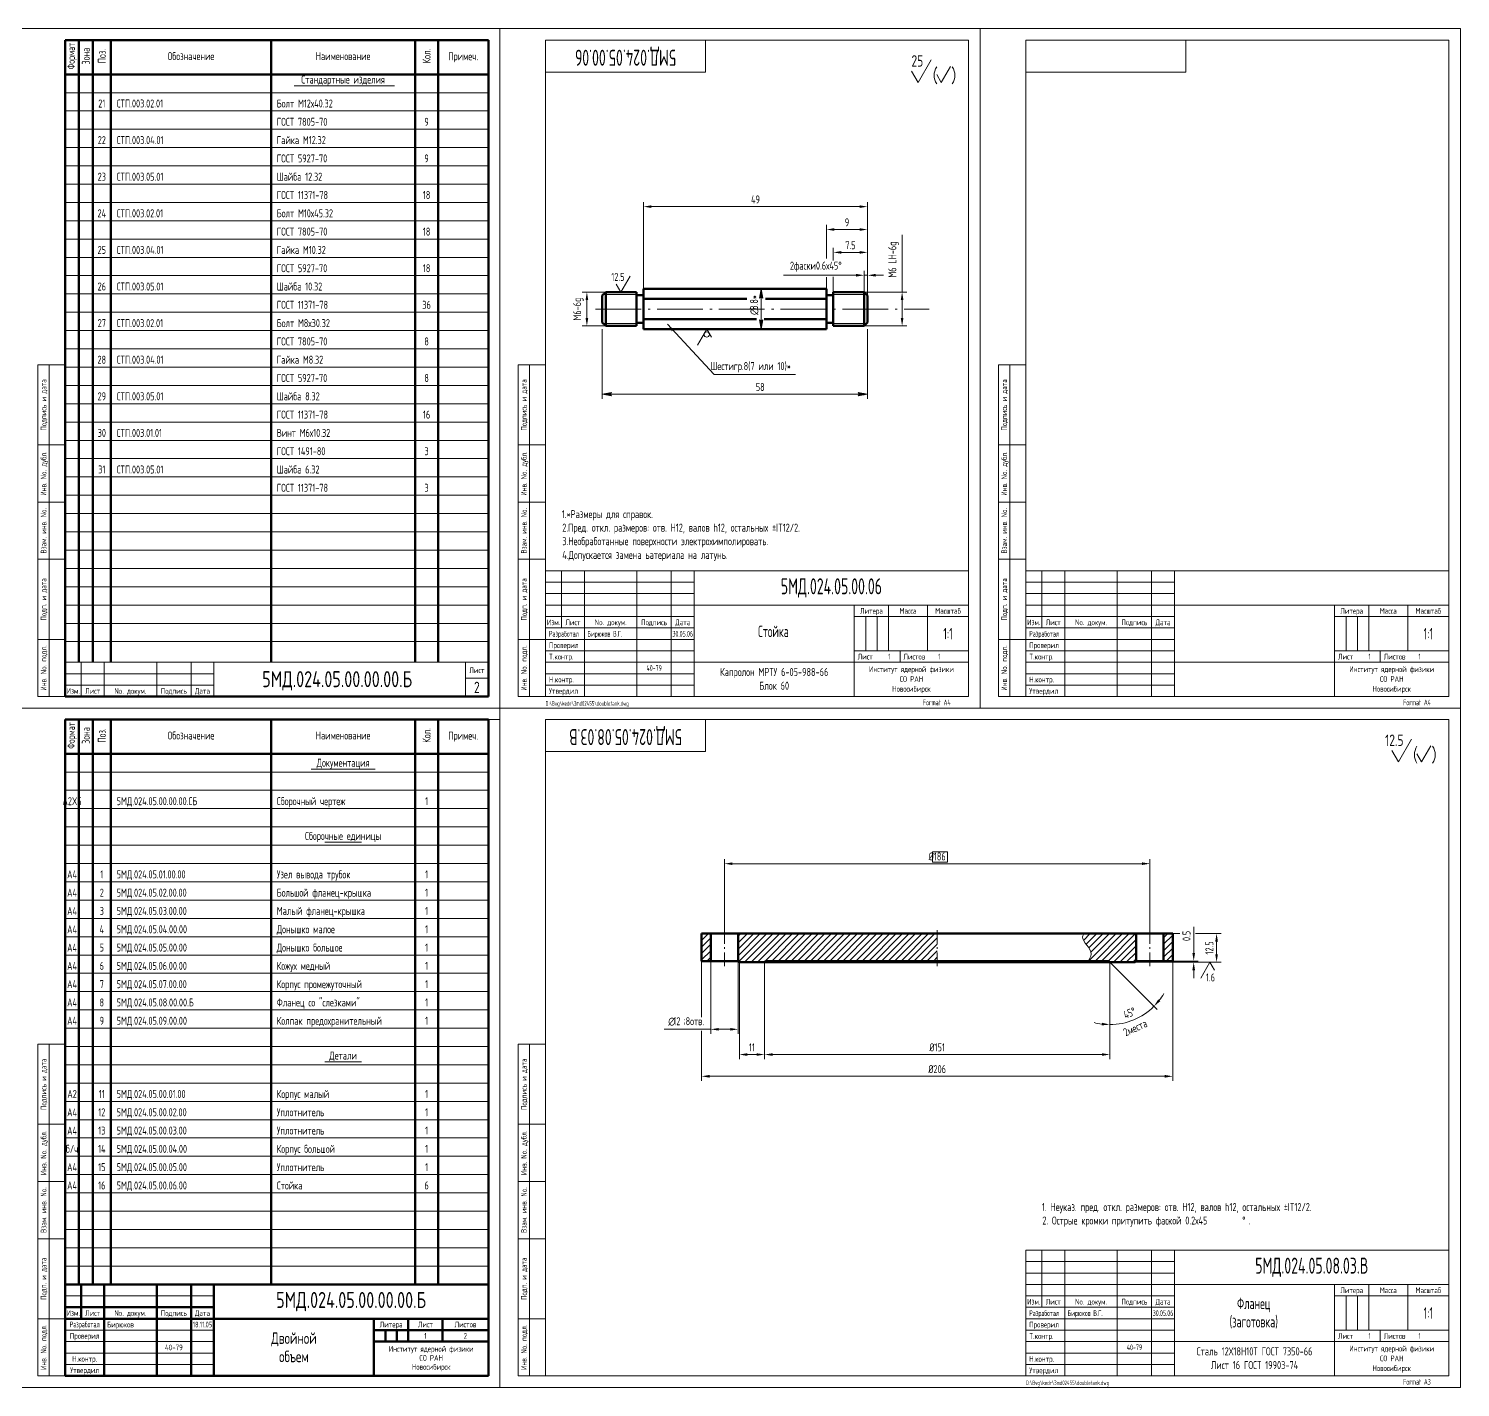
# Model space of a CAD drawing. Extents: x -414 to 4851, y -2165 to 1761.
# Drawn here: x 3986 to 4612, y -883 to -289 of the extents above; entities that cross this region are included whole.
import ezdxf
from ezdxf.enums import TextEntityAlignment as Align

# ---------------------------------------------------------------- set-up
doc = ezdxf.new("R2010")
doc.units = 0
doc.linetypes.add('S-P20', pattern=[27, 20, -3, 1, -3])
doc.linetypes.add('S-P6', pattern=[9.8, 6, -1.5, 0.8, -1.5])
for name, color, linetype, lineweight in [('1', 9, 'CONTINUOUS', 20), ('2', 2, 'CONTINUOUS', 50), ('DIM', 4, 'CONTINUOUS', 20), ('HATCH', 5, 'CONTINUOUS', 20), ('TR', 3, 'CONTINUOUS', 20)]:
    doc.layers.add(name, color=color, linetype=linetype, lineweight=lineweight)
doc.styles.add('SIMPLEX', font='simplex.shx', dxfattribs={"width": 0.7})
pattern_1 = [(45, (-65.821, -312.4435), (-1.4142136, 1.4142136), [])]

# ---------------------------------------------------------------- blocks, each defined once
blk = doc.blocks.new('SHTAMP1')
at = {"layer": 'DIM', "color": 2}
for p, q in [((-185, 55), (0, 55)), ((-185, 55), (-185, 0)), ((-178, 55), (-178, 30)), ((-168, 55), (-168, 0)), ((-145, 55), (-145, 0)), ((-130, 55), (-130, 0)), ((-120, 55), (-120, 0)), ((-120, 40), (0, 40)), ((-50, 40), (-50, 0)), ((-35, 40), (-35, 20)), ((-18, 40), (-18, 20)), ((-185, 35), (-120, 35)), ((-50, 35), (0, 35)), ((-185, 30), (-120, 30)), ((-50, 20), (0, 20)), ((-30, 20), (-30, 15)), ((-120, 15), (0, 15))]:
    blk.add_line(p, q, dxfattribs=at)
at = {"layer": 'DIM'}
for p, q in [((-185, 50), (-120, 50)), ((-185, 45), (-120, 45)), ((-185, 40), (-120, 40)), ((-45, 35), (-45, 20)), ((-40, 35), (-40, 20)), ((-185, 25), (-120, 25)), ((-185, 20), (-120, 20)), ((-185, 15), (-120, 15)), ((-185, 10), (-120, 10)), ((-185, 5), (-120, 5))]:
    blk.add_line(p, q, dxfattribs=at)
at = {"layer": 'DIM', "style": 'SIMPLEX', "width": 0.6}
blk.add_text('1', height=2.5, dxfattribs=at).set_placement((-35.18, 16.2))
at = {"layer": 'DIM', "style": 'SIMPLEX', "width": 0.6, "flags": 8}
blk.add_attdef('ОБОЗНАЧЕНИЕ2', text='', height=7, dxfattribs=at).set_placement((-117, 60), align=Align.MIDDLE)
at = {"layer": 'DIM', "style": 'SIMPLEX', "width": 0.6}
for tag, height, p in [('ОБОЗНАЧЕНИЕ', 7, (-60, 47.5)), ('МАСШТАБ', 5, (-9, 27.5))]:
    blk.add_attdef(tag, text='', height=height, dxfattribs=at).set_placement(p, align=Align.MIDDLE)
at = {"layer": 'DIM', "style": 'SIMPLEX', "width": 0.910843}
blk.add_attdef('ДАТА', text='', height=2.5, dxfattribs=at).set_placement((-129.5, 26.2), (-120.5, 26.2), align=Align.FIT)
at = {"layer": 'DIM', "style": 'SIMPLEX', "width": 0.6}
blk.add_attdef('ТЕЛЕФОН', text='', height=2.5, dxfattribs=at).set_placement((-137.5, 12.5), align=Align.MIDDLE_CENTER)
for tag, p in [('ЛИСТОВ', (-13.32, 16.2)), ('FORMAT', (-20, -3.8))]:
    blk.add_attdef(tag, p, '', height=2.5, dxfattribs=at)
at = {"layer": 'TR', "style": 'SIMPLEX', "width": 0.7}
for s, p in [('Литера', (-42.5, 36.2)), ('Масса', (-26.5, 36.2)), ('Масштаб', (-9, 36.2)), ('Изм.', (-181.5, 31.2)), ('Лист', (-173, 31.2)), ('No. докум.', (-156.5, 31.2)), ('Подпись', (-137.5, 31.2)), ('Дата', (-125, 31.2)), ('Институт ядерной физики', (-25, 10.7)), ('СО РАН', (-25, 6.42)), ('Новосибирск', (-25, 2.13))]:
    blk.add_text(s, height=2.5, dxfattribs=at).set_placement(p, align=Align.CENTER)
at = {"layer": 'TR', "style": 'SIMPLEX'}
for s, width, p in [('Разработал', 0.6, (-183.5, 26.2)), ('Проверил', 0.7, (-183.5, 21.2)), ('T.контр.', 0.7, (-183.5, 16.2)), ('Лист', 0.7, (-48.5, 16.2)), ('Листов', 0.7, (-28.5, 16.2)), ('Н.контр.', 0.7, (-183.5, 6.2)), ('Утвердил', 0.7, (-183.5, 1.2))]:
    blk.add_text(s, height=2.5, dxfattribs=dict(at, width=width)).set_placement(p)
at = {"layer": 'TR', "style": 'SIMPLEX', "width": 0.6}
for tag, height, p in [('НАИМЕНОВАНИЕ', 5, (-85.35, 29.2)), ('НАИМЕНОВАНИЕ2', 5, (-85.35, 21.2)), ('СОРТАМЕНТ', 3.5, (-85, 3)), ('МАТЕРИАЛ', 3.5, (-85, 9))]:
    blk.add_attdef(tag, text='', height=height, dxfattribs=at).set_placement(p, align=Align.CENTER)
for tag, p, height in [('РАЗРАБОТАЛ', (-166.7, 26.2), 2.5), ('ПРОВЕРИЛ', (-166.7, 21.2), 2.5), ('НОРМОКОНТРОЛЬ', (-166.7, 6.2), 2.5), ('УТВЕРДИЛ', (-166.7, 1.2), 2.5), ('ФАЙЛ', (-185, -4), 2)]:
    blk.add_attdef(tag, p, '', height=height, dxfattribs=at)
blk = doc.blocks.new('LEADR')
at = {"layer": 'DIM'}
for p, q in [((-1.17, 0.2), (0, 0)), ((-1, 0), (-1.17, 0.2)), ((0, 0), (-1.17, -0.2)), ((-0.44, 0.07), (-1.06, 0.07)), ((0, 0), (-1, 0)), ((-1.17, -0.2), (-1, 0)), ((-0.44, -0.08), (-1.06, -0.08))]:
    blk.add_line(p, q, dxfattribs=at)
blk = doc.blocks.new('specif2')
at = {"layer": '1'}
for p, q in [((20, 269.01), (205, 269.01)), ((20, 261.01), (205, 261.01)), ((20, 253.01), (205, 253.01)), ((20, 245.01), (205, 245.01)), ((20, 237.01), (205, 237.01)), ((20, 229.01), (205, 229.01)), ((20, 221.01), (205, 221.01)), ((20, 213.01), (205, 213.01)), ((20, 205.01), (205, 205.01)), ((20, 197.01), (205, 197.01)), ((20, 189.01), (205, 189.01)), ((20, 181.01), (205, 181.01)), ((20, 173.01), (205, 173.01)), ((20, 165.01), (205, 165.01)), ((20, 157.01), (205, 157.01)), ((20, 149.01), (205, 149.01)), ((20, 141.01), (205, 141.01)), ((20, 133.01), (205, 133.01)), ((20, 125.01), (205, 125.01)), ((20, 117.01), (205, 117.01)), ((20, 109.01), (205, 109.01)), ((20, 101.01), (205, 101.01)), ((20, 93.01), (205, 93.01)), ((20, 85.01), (205, 85.01)), ((20, 77.01), (205, 77.01)), ((20, 69.01), (205, 69.01)), ((20, 61.01), (205, 61.01)), ((20, 53.01), (205, 53.01)), ((20, 53.01), (205, 53.01)), ((20, 45.01), (205, 45.01)), ((20, 37.01), (205, 37.01)), ((20, 29.01), (205, 29.01))]:
    blk.add_line(p, q, dxfattribs=at)
at = {"layer": '2'}
for p, q in [((20, 292), (205, 292)), ((20, 5), (20, 292)), ((26, 20), (26, 292)), ((32, 20), (32, 292)), ((40, 20), (40, 292)), ((110, 20), (110, 292)), ((173, 20), (173, 292)), ((183, 20), (183, 292)), ((205, 292), (205, 5)), ((205, 277.01), (20, 277.01)), ((205, 5), (20, 5))]:
    blk.add_line(p, q, dxfattribs=at)
at = {"layer": 'DIM', "color": 2}
for p, q in [((8, 5), (8, 150)), ((20, 150), (8, 150)), ((13, 5), (13, 150)), ((20, 115), (8, 115)), ((20, 90), (8, 90)), ((20, 65), (8, 65)), ((20, 30), (8, 30)), ((20, 20), (205, 20)), ((27, 20), (27, 5)), ((37, 20), (37, 5)), ((60, 20), (60, 5)), ((75, 20), (75, 5)), ((85, 20), (85, 5)), ((195, 20), (195, 5)), ((195, 13), (205, 13)), ((20, 10), (85, 10)), ((20, 5), (8, 5))]:
    blk.add_line(p, q, dxfattribs=at)
at = {"layer": 'DIM'}
blk.add_line((20, 15), (85, 15), dxfattribs=at)
blk.add_lwpolyline([(0, 0), (0, 297), (210, 297), (210, 0)], close=True, dxfattribs=at)
at = {"layer": 'DIM', "style": 'SIMPLEX', "width": 0.7}
blk.add_text('2', height=5, dxfattribs=at).set_placement((200, 9), align=Align.MIDDLE)
at = {"layer": 'TR', "style": 'SIMPLEX'}
for s, height, width, p in [('Формат', 3.36, 0.6, (23, 284.99)), ('Зона', 3.5, 0.7, (29, 284.99)), ('Поз.', 3.5, 0.7, (36, 284.99)), ('Кол.', 3.5, 0.7, (178, 284.99))]:
    blk.add_text(s, height=height, rotation=90, dxfattribs=dict(at, width=width)).set_placement(p, align=Align.MIDDLE)
at = {"layer": 'TR', "style": 'SIMPLEX', "width": 0.7}
for s, height, p in [('Обозначение', 3.5, (75, 284.99)), ('Наименование', 3.5, (141.5, 284.99)), ('Примеч.', 3.5, (194, 284.46)), ('Лист', 2.5, (200, 16.5))]:
    blk.add_text(s, height=height, dxfattribs=at).set_placement(p, align=Align.MIDDLE)
for s, p in [('Подпись и дата', (11.8, 132.5)), ('Инв. No. дубл.', (11.8, 102.5)), ('Взам. инв. No.', (11.8, 77.5)), ('Подп. и дата', (11.8, 47.5)), ('Инв. No. подл.', (11.8, 17.5))]:
    blk.add_text(s, height=2.5, rotation=90, dxfattribs=at).set_placement(p, align=Align.CENTER)
for s, p in [('Изм.', (23.5, 6.2)), ('Лист', (32, 6.2)), ('No. докум.', (48.5, 6.2)), ('Подпись', (67.5, 6.2)), ('Дата', (80, 6.2))]:
    blk.add_text(s, height=2.5, dxfattribs=at).set_placement(p, align=Align.CENTER)
blk = doc.blocks.new('A4')
at = {"layer": 'DIM', "color": 2}
for p, q in [((8, 5), (8, 150)), ((20, 150), (8, 150)), ((13, 5), (13, 150)), ((20, 115), (8, 115)), ((20, 90), (8, 90)), ((20, 65), (8, 65)), ((20, 30), (8, 30)), ((20, 5), (8, 5))]:
    blk.add_line(p, q, dxfattribs=at)
at = {"layer": 'DIM'}
blk.add_lwpolyline([(0, 0), (0, 297), (210, 297), (210, 0)], close=True, dxfattribs=at)
at = {"layer": 'DIM', "color": 2}
blk.add_lwpolyline([(20, 5), (20, 292), (205, 292), (205, 5)], close=True, dxfattribs=at)
blk.add_lwpolyline([(20, 278), (90, 278), (90, 292)], dxfattribs=at)
at = {"layer": 'DIM'}
ref = blk.add_blockref('SHTAMP1', (205, 5), dxfattribs=at)
ref.add_attrib('МАСШТАБ', '1:1', dxfattribs={"height": 5, "style": 'SIMPLEX', "width": 0.6}).set_placement((196, 32.5), align=Align.MIDDLE)
ref.add_attrib('ЛИСТОВ', '1', (191.68, 21.2), dxfattribs={"height": 2.5, "style": 'SIMPLEX', "width": 0.6})
ref.add_attrib('FORMAT', 'Format A4', (185, 1.2), dxfattribs={"height": 2.5, "style": 'SIMPLEX', "width": 0.6})
at = {"layer": 'DIM', "style": 'SIMPLEX', "width": 0.7}
for s, p in [('Подпись и дата', (11.8, 132.5)), ('Инв. No. дубл.', (11.8, 102.5)), ('Взам. инв. No.', (11.8, 77.5)), ('Подп. и дата', (11.8, 47.5)), ('Инв. No. подл.', (11.8, 17.5))]:
    blk.add_text(s, height=2.5, rotation=90, dxfattribs=at).set_placement(p, align=Align.CENTER)

msp = doc.modelspace()

# ---------------------------------------------------------------- hatches: boundary and pattern name
at = {"layer": 'HATCH'}
h = msp.add_hatch(dxfattribs=at)
h.set_pattern_fill('U', color=256, scale=2, angle=45, style=0, pattern_type=0)
h.set_pattern_definition(pattern_1)
h.paths.add_polyline_path([(4284.01, -684.22), (4280.01, -684.22), (4280.01, -696.22), (4284.01, -696.22)])
h.paths.add_polyline_path([(4383.01, -684.22), (4378.84, -684.22), (4296.01, -684.22), (4296.01, -696.22), (4296.51, -696.72), (4307.51, -696.72), (4308.01, -696.22), (4383.01, -696.22)])
h = msp.add_hatch(dxfattribs=at)
h.set_pattern_fill('U', color=256, scale=2, angle=45, style=0, pattern_type=0)
h.set_pattern_definition(pattern_1)
edge = h.paths.add_edge_path()
edge.add_line((4470.01, -684.22), (4447.13, -684.22))
edge.add_spline(control_points=[(4447.13, -684.22), (4446.83, -684.67), (4445.67, -687.64), (4451.81, -691.16), (4449.77, -695.22), (4449, -696.22)], knot_values=[50.467941, 50.467941, 50.467941, 50.467941, 52.075675, 60.483754, 63.47181, 63.47181, 63.47181, 63.47181], degree=3, periodic=0)
edge.add_line((4449, -696.22), (4458.01, -696.22))
edge.add_line((4458.01, -696.22), (4458.51, -696.72))
edge.add_line((4458.51, -696.72), (4469.51, -696.72))
edge.add_line((4469.51, -696.72), (4470.01, -696.22))
edge.add_line((4470.01, -696.22), (4470.01, -684.22))
h.paths.add_polyline_path([(4486.01, -684.22), (4482.01, -684.22), (4482.01, -696.22), (4486.01, -696.22)])

# ---------------------------------------------------------------- linework, layer by layer
at = {"layer": '1'}
for p, q in [((4236.97, -404.87), (4251.42, -404.87)), ((4337.73, -404.87), (4352.17, -404.87)), ((4236.97, -417.47), (4251.42, -417.47)), ((4337.77, -417.47), (4352.17, -417.47)), ((4001.76, -613.58), (4186.76, -613.58)), ((4001.76, -621.58), (4186.76, -621.58)), ((4001.76, -629.58), (4186.76, -629.58)), ((4001.76, -637.58), (4186.76, -637.58)), ((4001.76, -645.58), (4186.76, -645.58)), ((4380.96, -648.53), (4380.96, -652.94)), ((4387.54, -648.53), (4381, -648.53)), ((4387.54, -652.94), (4387.54, -648.53)), ((4001.76, -653.58), (4186.76, -653.58)), ((4380.96, -652.94), (4387.54, -652.94)), ((4001.76, -661.58), (4186.76, -661.58)), ((4001.76, -669.58), (4186.76, -669.58)), ((4001.76, -677.58), (4186.76, -677.58)), ((4001.76, -685.58), (4186.76, -685.58)), ((4001.76, -693.58), (4186.76, -693.58)), ((4001.76, -701.58), (4186.76, -701.58)), ((4001.76, -709.58), (4186.76, -709.58)), ((4001.76, -717.58), (4186.76, -717.58)), ((4001.76, -725.58), (4186.76, -725.58)), ((4001.76, -733.58), (4186.76, -733.58)), ((4001.76, -741.58), (4186.76, -741.58)), ((4001.76, -749.58), (4186.76, -749.58)), ((4001.76, -757.58), (4186.76, -757.58)), ((4001.76, -765.58), (4186.76, -765.58)), ((4001.76, -773.58), (4186.76, -773.58)), ((4001.76, -781.58), (4186.76, -781.58)), ((4001.76, -789.58), (4186.76, -789.58)), ((4001.76, -797.58), (4186.76, -797.58)), ((4001.76, -805.58), (4186.76, -805.58)), ((4001.76, -813.58), (4186.76, -813.58)), ((4001.76, -821.58), (4186.76, -821.58)), ((4001.76, -829.58), (4186.76, -829.58)), ((4066.76, -842.6), (4001.76, -842.6)), ((4066.76, -857.6), (4001.76, -857.6)), ((4001.76, -862.6), (4066.76, -862.6)), ((4066.76, -867.6), (4001.76, -867.6)), ((4001.76, -872.6), (4066.76, -872.6))]:
    msp.add_line(p, q, dxfattribs=at)
at = {"layer": '1', "linetype": 'S-P20'}
msp.add_line((4233.57, -411.17), (4379.57, -411.17), dxfattribs=at)
at = {"layer": '1', "linetype": 'S-P6'}
for p, q in [((4290.01, -682.65), (4290.01, -698.65)), ((4383.01, -682.65), (4383.01, -698.65)), ((4476.01, -682.65), (4476.01, -698.65))]:
    msp.add_line(p, q, dxfattribs=at)
at = {"layer": '1'}
msp.add_open_spline([(4447.13, -684.22), (4446.83, -684.67), (4445.67, -687.64), (4452.05, -691.3), (4449.57, -695.59), (4448.59, -696.72)], degree=3, knots=[50.467941, 50.467941, 50.467941, 50.467941, 52.075675, 60.483754, 63.979771, 63.979771, 63.979771, 63.979771], dxfattribs=at)
at = {"layer": '2'}
for p, q in [((4238.07, -403.77), (4236.57, -405.27)), ((4236.57, -405.27), (4236.57, -417.07)), ((4238.07, -403.77), (4251.57, -403.77)), ((4238.07, -403.77), (4238.07, -418.57)), ((4251.57, -403.77), (4251.57, -418.57)), ((4251.57, -405.17), (4254.57, -405.17)), ((4254.57, -402.37), (4334.57, -402.37)), ((4254.57, -402.37), (4254.57, -419.97)), ((4254.57, -406.77), (4299.8, -406.77)), ((4307.99, -406.77), (4334.57, -406.77)), ((4334.57, -419.97), (4334.57, -402.37)), ((4334.57, -405.17), (4337.57, -405.17)), ((4337.57, -403.77), (4351.07, -403.77)), ((4337.57, -418.57), (4337.57, -403.77)), ((4351.07, -418.57), (4351.07, -403.77)), ((4351.07, -403.77), (4352.57, -405.27)), ((4352.57, -417.07), (4352.57, -405.27)), ((4238.07, -418.57), (4236.57, -417.07)), ((4238.07, -418.57), (4251.57, -418.57)), ((4251.57, -417.17), (4254.57, -417.17)), ((4254.57, -415.57), (4304, -415.57)), ((4307.36, -415.57), (4334.57, -415.57)), ((4334.57, -417.17), (4337.57, -417.17)), ((4337.57, -418.57), (4351.07, -418.57)), ((4351.07, -418.57), (4352.57, -417.07)), ((4254.57, -419.97), (4334.57, -419.97)), ((4001.76, -590.6), (4186.76, -590.6)), ((4001.76, -877.6), (4001.76, -590.6)), ((4007.76, -837.6), (4007.76, -590.6)), ((4013.76, -837.6), (4013.76, -590.6)), ((4021.76, -837.6), (4021.76, -590.6)), ((4091.76, -837.6), (4091.76, -590.6)), ((4154.76, -837.6), (4154.76, -590.6)), ((4164.76, -837.6), (4164.76, -590.6)), ((4186.76, -590.6), (4186.76, -877.6)), ((4186.76, -605.58), (4001.76, -605.58)), ((4280.01, -684.22), (4378.84, -684.22)), ((4280.01, -696.22), (4280.01, -684.22)), ((4284.01, -696.22), (4284.01, -684.22)), ((4296.01, -696.22), (4296.01, -684.22)), ((4378.84, -684.22), (4486.01, -684.22)), ((4470.01, -696.22), (4470.01, -684.22)), ((4482.01, -696.22), (4482.01, -684.22)), ((4486.01, -696.22), (4486.01, -684.22)), ((4280.01, -696.22), (4296.01, -696.22)), ((4296.51, -696.72), (4296.01, -696.22)), ((4296.51, -696.72), (4469.51, -696.72)), ((4307.51, -696.72), (4308.01, -696.22)), ((4308.01, -696.22), (4458.01, -696.22)), ((4458.51, -696.72), (4458.01, -696.22)), ((4469.51, -696.72), (4470.01, -696.22)), ((4470.01, -696.22), (4486.01, -696.22)), ((4186.76, -837.6), (4001.76, -837.6)), ((4008.76, -837.6), (4008.76, -852.6)), ((4018.76, -837.6), (4018.76, -877.6)), ((4041.76, -877.6), (4041.76, -837.6)), ((4056.76, -837.6), (4056.76, -877.6)), ((4066.76, -877.6), (4066.76, -837.6)), ((4001.76, -847.6), (4066.76, -847.6)), ((4186.76, -852.6), (4001.76, -852.6)), ((4136.76, -877.6), (4136.76, -852.6)), ((4186.76, -857.6), (4136.76, -857.6)), ((4141.76, -857.6), (4141.76, -862.6)), ((4146.76, -862.6), (4146.76, -857.6)), ((4151.76, -862.6), (4151.76, -852.6)), ((4166.76, -862.6), (4166.76, -852.6)), ((4186.76, -862.6), (4136.76, -862.6)), ((4186.76, -877.6), (4001.76, -877.6))]:
    msp.add_line(p, q, dxfattribs=at)
at = {"layer": 'DIM'}
for p, q in [((4101.8, -313.6), (4145.73, -313.6)), ((4254.57, -402.37), (4254.57, -364.42)), ((4349.07, -366.42), (4258.07, -366.42)), ((4352.57, -405.27), (4352.57, -364.42)), ((4334.57, -389.09), (4334.57, -374.42)), ((4352.57, -405.27), (4352.57, -374.42)), ((4349.07, -376.42), (4338.07, -376.42)), ((4367.68, -403.77), (4367.68, -378.8)), ((4337.57, -389.92), (4337.57, -384.42)), ((4349.07, -386.42), (4341.07, -386.42)), ((4352.57, -405.27), (4352.57, -384.42)), ((4347.57, -396.42), (4315.83, -396.42)), ((4334.57, -402.37), (4334.57, -397.25)), ((4337.57, -403.77), (4337.57, -397.08)), ((4351.07, -403.77), (4351.07, -394.42)), ((4352.57, -396.42), (4351.07, -396.42)), ((4352.57, -405.27), (4352.57, -394.42)), ((4356.07, -396.42), (4359.57, -396.42)), ((4238.07, -403.77), (4227.85, -403.77)), ((4306.05, -402.67), (4306.05, -419.67)), ((4351.07, -403.77), (4369.68, -403.77)), ((4229.85, -415.07), (4229.85, -407.27)), ((4367.68, -415.07), (4367.68, -407.27)), ((4238.07, -418.57), (4227.85, -418.57)), ((4265.09, -417.86), (4277.79, -431.46)), ((4351.07, -418.57), (4369.68, -418.57)), ((4236.57, -419.97), (4236.57, -450.4)), ((4352.57, -419.97), (4352.57, -450.4)), ((4277.79, -431.46), (4285.51, -439.73)), ((4285.51, -439.73), (4302.42, -439.73)), ((4302.42, -439.73), (4321.03, -439.73)), ((4240.07, -448.4), (4352.57, -448.4)), ((4191.76, -590.6), (4186.76, -590.6)), ((4109.26, -612.28), (4137.26, -612.28)), ((4115.26, -644.28), (4131.26, -644.28)), ((4290.01, -682.65), (4290.01, -651.65)), ((4293.51, -653.65), (4472.51, -653.65)), ((4476.01, -682.65), (4476.01, -651.65)), ((4495.17, -692.72), (4495.17, -681.28)), ((4486.01, -684.22), (4489.11, -684.22)), ((4495.98, -684.22), (4507.17, -684.22)), ((4505.17, -693.22), (4505.17, -687.72)), ((4280.01, -696.22), (4280.01, -720.81)), ((4284.01, -696.22), (4284.01, -728.07)), ((4296.01, -696.22), (4296.01, -728.07)), ((4296.51, -696.72), (4296.51, -739.1)), ((4307.51, -696.72), (4307.51, -739.1)), ((4307.51, -696.72), (4307.51, -739.1)), ((4458.51, -696.72), (4479.21, -717.42)), ((4458.51, -696.72), (4458.51, -739.1)), ((4469.31, -696.72), (4507.17, -696.72)), ((4469.31, -696.72), (4497.17, -696.72)), ((4486.01, -696.22), (4486.01, -748.61)), ((4486.01, -696.22), (4497.17, -696.22)), ((4495.17, -696.72), (4495.17, -696.22)), ((4495.17, -700.22), (4495.17, -703.72)), ((4263.68, -726.07), (4284.01, -726.07)), ((4287.51, -726.07), (4292.51, -726.07)), ((4280.01, -726.73), (4280.01, -748.61)), ((4304.01, -737.1), (4300.01, -737.1)), ((4455.01, -737.1), (4311.01, -737.1)), ((4115.26, -740.28), (4131.26, -740.28)), ((4283.51, -746.61), (4482.51, -746.61))]:
    msp.add_line(p, q, dxfattribs=at)
at = {"layer": 'DIM', "color": 2}
for p, q in [((4199.76, -580.6), (4199.76, -435.6)), ((4211.76, -435.6), (4199.76, -435.6)), ((4204.76, -580.6), (4204.76, -435.6)), ((4211.76, -470.6), (4199.76, -470.6)), ((4211.76, -495.6), (4199.76, -495.6)), ((4211.76, -520.6), (4199.76, -520.6)), ((4211.76, -555.6), (4199.76, -555.6)), ((4211.76, -580.6), (4199.76, -580.6)), ((3989.76, -877.6), (3989.76, -732.6)), ((4001.76, -732.6), (3989.76, -732.6)), ((3994.76, -877.6), (3994.76, -732.6)), ((4199.76, -877.6), (4199.76, -732.6)), ((4211.76, -732.6), (4199.76, -732.6)), ((4204.76, -877.6), (4204.76, -732.6)), ((4001.76, -767.6), (3989.76, -767.6)), ((4211.76, -767.6), (4199.76, -767.6)), ((4001.76, -792.6), (3989.76, -792.6)), ((4211.76, -792.6), (4199.76, -792.6)), ((4001.76, -817.6), (3989.76, -817.6)), ((4211.76, -817.6), (4199.76, -817.6)), ((4001.76, -852.6), (3989.76, -852.6)), ((4211.76, -852.6), (4199.76, -852.6)), ((4001.76, -877.6), (3989.76, -877.6)), ((4211.76, -877.6), (4199.76, -877.6))]:
    msp.add_line(p, q, dxfattribs=at)
at = {"layer": 'DIM'}
for points in [[(4191.76, -585.6), (4191.76, -288.6), (4401.76, -288.6), (4401.76, -585.6)], [(3981.76, -882.6), (3981.76, -585.6), (4191.76, -585.6), (4191.76, -882.6)], [(4191.76, -882.6), (4191.76, -585.6), (4611.76, -585.6), (4611.76, -882.6)]]:
    msp.add_lwpolyline(points, close=True, dxfattribs=at)
at = {"layer": 'DIM', "color": 2}
for points in [[(4211.76, -580.6), (4211.76, -293.6), (4396.76, -293.6), (4396.76, -580.6)], [(4211.76, -877.6), (4211.76, -590.6), (4606.76, -590.6), (4606.76, -877.6)]]:
    msp.add_lwpolyline(points, close=True, dxfattribs=at)
for points in [[(4211.76, -307.6), (4281.76, -307.6), (4281.76, -293.6)], [(4211.76, -604.6), (4281.76, -604.6), (4281.76, -590.6)]]:
    msp.add_lwpolyline(points, dxfattribs=at)
at = {"layer": 'DIM', "flags": 128}
for points in [[(4371.78, -307.2), (4374.66, -312.2), (4380.44, -302.2)], [(4382.79, -308.7), (4384.81, -312.2), (4388.85, -305.2)], [(4242.7, -400.27), (4244.72, -403.77), (4248.76, -396.77)], [(4284.27, -423.47), (4282.25, -419.97), (4278.21, -426.97)], [(4581.78, -604.2), (4584.66, -609.2), (4590.44, -599.2)], [(4592.79, -605.7), (4594.81, -609.2), (4598.85, -602.2)], [(4504.29, -700.22), (4502.27, -696.72), (4498.23, -703.72)]]:
    msp.add_lwpolyline(points, dxfattribs=at)
at = {"layer": 'DIM'}
msp.add_circle((4282.25, -422.3), 1.17, dxfattribs=at)
for centre, radius, start, end in [((4388.31, -309.05), 6.65, 146, 214), ((4384.11, -309.05), 6.65, 326, 34), ((4598.31, -606.05), 6.65, 146, 214), ((4594.11, -606.05), 6.65, 326, 34), ((4458.51, -696.72), 27.28, 322.35673, 329.71345), ((4458.51, -696.72), 27.28, 270, 315), ((4458.51, -696.72), 27.28, 255.28655, 262.64327)]:
    msp.add_arc(centre, radius, start, end, dxfattribs=at)
for points in [[(4258.07, -365.83), (4258.07, -367), (4254.57, -366.42)], [(4349.07, -365.83), (4349.07, -367), (4352.57, -366.42)], [(4338.07, -375.83), (4338.07, -377), (4334.57, -376.42)], [(4349.07, -375.83), (4349.07, -377), (4352.57, -376.42)], [(4341.07, -385.83), (4341.07, -387), (4337.57, -386.42)], [(4349.07, -385.83), (4349.07, -387), (4352.57, -386.42)], [(4347.57, -395.83), (4347.57, -397), (4351.07, -396.42)], [(4356.07, -395.83), (4356.07, -397), (4352.57, -396.42)], [(4229.27, -407.27), (4230.43, -407.27), (4229.85, -403.77)], [(4367.09, -407.27), (4368.26, -407.27), (4367.68, -403.77)], [(4229.27, -415.07), (4230.43, -415.07), (4229.85, -418.57)], [(4266.99, -420.86), (4265.09, -417.86), (4267.86, -420.09)], [(4367.09, -415.07), (4368.26, -415.07), (4367.68, -418.57)], [(4293.51, -653.07), (4293.51, -654.24), (4290.01, -653.65)], [(4472.51, -653.07), (4472.51, -654.24), (4476.01, -653.65)], [(4504.59, -687.72), (4505.76, -687.72), (4505.17, -684.22)], [(4494.59, -692.72), (4495.76, -692.72), (4495.17, -696.22)], [(4504.59, -693.22), (4505.76, -693.22), (4505.17, -696.72)], [(4494.59, -700.22), (4495.76, -700.22), (4495.17, -696.72)], [(4480.54, -713.76), (4479.67, -712.99), (4477.79, -716.01)], [(4287.51, -725.49), (4287.51, -726.65), (4284.01, -726.07)], [(4292.51, -725.49), (4292.51, -726.65), (4296.01, -726.07)], [(4455.05, -723.19), (4454.98, -724.35), (4458.51, -723.99)], [(4300.01, -736.52), (4300.01, -737.68), (4296.51, -737.1)], [(4304.01, -736.52), (4304.01, -737.68), (4307.51, -737.1)], [(4311.01, -736.52), (4311.01, -737.68), (4307.51, -737.1)], [(4455.01, -736.52), (4455.01, -737.68), (4458.51, -737.1)], [(4283.51, -746.03), (4283.51, -747.19), (4280.01, -746.61)], [(4482.51, -746.03), (4482.51, -747.19), (4486.01, -746.61)]]:
    msp.add_solid(points, dxfattribs=at)

# ---------------------------------------------------------------- block references
msp.add_blockref('A4', (4401.76, -585.6), dxfattribs=at)
ref = msp.add_blockref('SHTAMP1', (4396.76, -580.6), dxfattribs=at)
ref.add_attrib('ФАЙЛ', 'D:\\Bvg\\kedr\\3md02455\\doubletank.dwg', (4211.76, -584.6), dxfattribs={"layer": 'TR', "height": 2, "style": 'SIMPLEX', "width": 0.6})
ref.add_attrib('РАЗРАБОТАЛ', 'Бирюков В.Г.', (4230.06, -554.4), dxfattribs={"layer": 'TR', "height": 2.5, "style": 'SIMPLEX', "width": 0.6})
ref.add_attrib('ТЕЛЕФОН', '40-79', dxfattribs={"height": 2.5, "style": 'SIMPLEX', "width": 0.6}).set_placement((4259.26, -568.1), align=Align.MIDDLE_CENTER)
ref.add_attrib('ДАТА', '30.05.06', dxfattribs={"height": 2.5, "style": 'SIMPLEX', "width": 0.568421}).set_placement((4267.26, -554.4), (4276.26, -554.4), align=Align.FIT)
ref.add_attrib('ОБОЗНАЧЕНИЕ', '5МД.024.05.00.06', dxfattribs={"height": 7, "style": 'SIMPLEX', "width": 0.6}).set_placement((4336.76, -533.1), align=Align.MIDDLE)
ref.add_attrib('МАСШТАБ', '1:1', dxfattribs={"height": 5, "style": 'SIMPLEX', "width": 0.6}).set_placement((4387.76, -553.1), align=Align.MIDDLE)
ref.add_attrib('НАИМЕНОВАНИЕ', 'Стойка', dxfattribs={"layer": 'TR', "height": 5, "style": 'SIMPLEX', "width": 0.6}).set_placement((4311.42, -554.6), align=Align.CENTER)
ref.add_attrib('МАТЕРИАЛ', 'Капролон МРТУ 6-05-988-66', dxfattribs={"layer": 'TR', "height": 3.5, "style": 'SIMPLEX', "width": 0.6}).set_placement((4311.76, -571.6), align=Align.CENTER)
ref.add_attrib('СОРТАМЕНТ', 'Блок 60', dxfattribs={"layer": 'TR', "height": 3.5, "style": 'SIMPLEX', "width": 0.6}).set_placement((4311.76, -577.6), align=Align.CENTER)
ref.add_attrib('ЛИСТОВ', '1', (4383.44, -564.4), dxfattribs={"height": 2.5, "style": 'SIMPLEX', "width": 0.6})
ref.add_attrib('FORMAT', 'Format A4', (4376.76, -584.4), dxfattribs={"height": 2.5, "style": 'SIMPLEX', "width": 0.6})
ref.add_attrib('ОБОЗНАЧЕНИЕ2', '5МД.024.05.00.06', dxfattribs={"height": 7, "rotation": 180, "style": 'SIMPLEX', "width": 0.6, "flags": 8}).set_placement((4246.76, -300.6), align=Align.MIDDLE)
at = {"layer": 'DIM', "xscale": 3.5, "yscale": 3.5, "zscale": 3.5}
for p, rotation in [((4306.05, -402.37), 90), ((4306.05, -419.97), 270), ((4236.57, -448.4), 180)]:
    msp.add_blockref('LEADR', p, dxfattribs=dict(at, rotation=rotation))
msp.add_blockref('LEADR', (4352.57, -448.4), dxfattribs=at)
at = {"layer": 'DIM'}
ref = msp.add_blockref('SHTAMP1', (4606.76, -877.6), dxfattribs=at)
ref.add_attrib('ФАЙЛ', 'D:\\Bvg\\kedr\\3md02455\\doubletank.dwg', (4421.76, -881.6), dxfattribs={"layer": 'TR', "height": 2, "style": 'SIMPLEX', "width": 0.6})
ref.add_attrib('РАЗРАБОТАЛ', 'Бирюков В.Г.', (4440.06, -851.4), dxfattribs={"layer": 'TR', "height": 2.5, "style": 'SIMPLEX', "width": 0.6})
ref.add_attrib('ТЕЛЕФОН', '40-79', dxfattribs={"height": 2.5, "style": 'SIMPLEX', "width": 0.6}).set_placement((4469.26, -865.1), align=Align.MIDDLE_CENTER)
ref.add_attrib('ДАТА', '30.05.06', dxfattribs={"height": 2.5, "style": 'SIMPLEX', "width": 0.568421}).set_placement((4477.26, -851.4), (4486.26, -851.4), align=Align.FIT)
ref.add_attrib('ОБОЗНАЧЕНИЕ', '5МД.024.05.08.03.В', dxfattribs={"height": 7, "style": 'SIMPLEX', "width": 0.6}).set_placement((4546.76, -830.1), align=Align.MIDDLE)
ref.add_attrib('МАСШТАБ', '1:1', dxfattribs={"height": 5, "style": 'SIMPLEX', "width": 0.6}).set_placement((4597.76, -850.1), align=Align.MIDDLE)
ref.add_attrib('НАИМЕНОВАНИЕ', 'Фланец', dxfattribs={"layer": 'TR', "height": 5, "style": 'SIMPLEX', "width": 0.6}).set_placement((4521.42, -848.4), align=Align.CENTER)
ref.add_attrib('НАИМЕНОВАНИЕ2', '(заготовка)', dxfattribs={"layer": 'TR', "height": 5, "style": 'SIMPLEX', "width": 0.6}).set_placement((4521.42, -856.4), align=Align.CENTER)
ref.add_attrib('МАТЕРИАЛ', 'Сталь 12Х18Н10Т ГОСТ 7350-66', dxfattribs={"layer": 'TR', "height": 3.5, "style": 'SIMPLEX', "width": 0.6}).set_placement((4521.76, -868.6), align=Align.CENTER)
ref.add_attrib('СОРТАМЕНТ', 'Лист 16 ГОСТ 19903-74', dxfattribs={"layer": 'TR', "height": 3.5, "style": 'SIMPLEX', "width": 0.6}).set_placement((4521.76, -874.6), align=Align.CENTER)
ref.add_attrib('ЛИСТОВ', '1', (4593.44, -861.4), dxfattribs={"height": 2.5, "style": 'SIMPLEX', "width": 0.6})
ref.add_attrib('FORMAT', 'Format A3', (4586.76, -881.4), dxfattribs={"height": 2.5, "style": 'SIMPLEX', "width": 0.6})
ref.add_attrib('ОБОЗНАЧЕНИЕ2', '5МД.024.05.08.03.В', dxfattribs={"height": 7, "rotation": 180, "style": 'SIMPLEX', "width": 0.6, "flags": 8}).set_placement((4246.76, -597.6), align=Align.MIDDLE)
at = {"layer": 'HATCH'}
msp.add_blockref('specif2', (3981.76, -585.6), dxfattribs=at)

# ---------------------------------------------------------------- texts
at = {"layer": 'DIM', "style": 'SIMPLEX', "width": 0.7}
for s, p in [('25', (4376.91, -305.2)), ('12.5', (4586.91, -602.2))]:
    msp.add_text(s, height=5, dxfattribs=at).set_placement(p, align=Align.RIGHT)
for s, p in [('21', (4017.76, -323.08)), ('9', (4159.76, -331.08)), ('22', (4017.76, -339.08)), ('9', (4159.76, -347.08)), ('23', (4017.76, -355.08)), ('18', (4159.76, -363.08)), ('24', (4017.76, -371.08)), ('18', (4159.76, -379.08)), ('25', (4017.76, -387.08)), ('18', (4159.76, -395.08)), ('26', (4017.76, -403.08)), ('36', (4159.76, -411.08)), ('27', (4017.76, -419.08)), ('8', (4159.76, -427.08)), ('28', (4017.76, -435.08)), ('8', (4159.76, -443.08)), ('29', (4017.76, -451.08)), ('16', (4159.76, -459.08)), ('30', (4017.76, -467.08)), ('3', (4159.76, -475.08)), ('31', (4017.76, -483.08)), ('3', (4159.76, -491.08)), ('1', (4159.76, -628.08)), ('А4', (4004.76, -660.08)), ('1', (4017.76, -660.08)), ('1', (4159.76, -660.08)), ('А4', (4004.76, -668.08)), ('2', (4017.76, -668.08)), ('1', (4159.76, -668.08)), ('А4', (4004.76, -676.08)), ('3', (4017.76, -676.08)), ('1', (4159.76, -676.08)), ('А4', (4004.76, -684.08)), ('4', (4017.76, -684.08)), ('1', (4159.76, -684.08)), ('А4', (4004.76, -692.08)), ('5', (4017.76, -692.08)), ('1', (4159.76, -692.08)), ('А4', (4004.76, -700.08)), ('6', (4017.76, -700.08)), ('1', (4159.76, -700.08)), ('А4', (4004.76, -708.08)), ('7', (4017.76, -708.08)), ('1', (4159.76, -708.08)), ('А4', (4004.76, -716.08)), ('8', (4017.76, -716.08)), ('1', (4159.76, -716.08)), ('А4', (4004.76, -724.08)), ('9', (4017.76, -724.08)), ('1', (4159.76, -724.08)), ('А2', (4004.76, -756.08)), ('11', (4017.76, -756.08)), ('1', (4159.76, -756.08)), ('А4', (4004.76, -764.08)), ('12', (4017.76, -764.08)), ('1', (4159.76, -764.08)), ('А4', (4004.76, -772.08)), ('13', (4017.76, -772.08)), ('1', (4159.76, -772.08)), ('б/ч', (4004.76, -780.08)), ('14', (4017.76, -780.08)), ('1', (4159.76, -780.08)), ('А4', (4004.76, -788.08)), ('15', (4017.76, -788.08)), ('1', (4159.76, -788.08)), ('А4', (4004.76, -796.08)), ('16', (4017.76, -796.08)), ('6', (4159.76, -796.08))]:
    msp.add_text(s, height=3.5, dxfattribs=at).set_placement(p, align=Align.CENTER)
msp.add_text('12.5', height=3.5, rotation=360, dxfattribs=at).set_placement((4246.29, -398.87), align=Align.RIGHT)
for s, rotation, p in [('8.8*', 90, (4304.65, -411.56)), ('∅', 90, (4304.65, -413.78)), ('1.6', 360, (4500.52, -705.12)), ('45°', 24.115, (4465.41, -721.64)), ('2места', 24.115, (4465.41, -729.19))]:
    msp.add_text(s, height=3.5, rotation=rotation, dxfattribs=at).set_placement(p)
for s, p in [('Шестигр.8(7 или 10)*', (4283.92, -437.87)), ('58', (4303.71, -447)), ('1.*Размеры для справок.', (4218.9, -502.59)), ('2.Пред. откл. размеров: отв. H12, валов h12, остальных ±IT12/2.', (4219.09, -508.5)), ('3.Необработанные поверхности электрохимполировать.', (4219.11, -514.43)), ('4.Допускается замена ьатериала на латунь.', (4219.11, -520.43)), ('5МД.024.05.00.00.00.СБ', (4024.26, -628.08)), ('5МД.024.05.01.00.00 ', (4024.26, -660.08)), ('5МД.024.05.02.00.00', (4024.26, -668.08)), ('5МД.024.05.03.00.00 ', (4024.26, -676.08)), ('5МД.024.05.04.00.00', (4024.26, -684.08)), ('5МД.024.05.05.00.00 ', (4024.26, -692.08)), ('5МД.024.05.06.00.00', (4024.26, -700.08)), ('5МД.024.05.07.00.00 ', (4024.26, -708.08)), ('5МД.024.05.08.00.00.Б', (4024.26, -716.08)), ('5МД.024.05.09.00.00 ', (4024.26, -724.08)), ('∅', (4265.43, -724.28)), ('12', (4267.65, -724.28)), (';', (4272.01, -723.8)), ('8отв.', (4273.04, -724.28)), ('5МД.024.05.00.01.00 ', (4024.26, -756.08)), ('5МД.024.05.00.02.00', (4024.26, -764.08)), ('5МД.024.05.00.03.00 ', (4024.26, -772.08)), ('5МД.024.05.00.04.00', (4024.26, -780.08)), ('5МД.024.05.00.05.00 ', (4024.26, -788.08)), ('5МД.024.05.00.06.00', (4024.26, -796.08))]:
    msp.add_text(s, height=3.5, dxfattribs=at).set_placement(p)
for s, p in [('Подпись и дата', (4203.56, -453.1)), ('Инв. No. дубл.', (4203.56, -483.1)), ('Взам. инв. No.', (4203.56, -508.1)), ('Подп. и дата', (4203.56, -538.1)), ('Инв. No. подл.', (4203.56, -568.1)), ('Подпись и дата', (4203.56, -750.1)), ('Инв. No. дубл.', (4203.56, -780.1)), ('Взам. инв. No.', (4203.56, -805.1)), ('Подп. и дата', (4203.56, -835.1)), ('Инв. No. подл.', (4203.56, -865.1))]:
    msp.add_text(s, height=2.5, rotation=90, dxfattribs=at).set_placement(p, align=Align.CENTER)
for s, height, p in [('5МД.024.05.00.00.00.Б', 7, (4120.67, -573.7)), ('5МД.024.05.00.00.00.Б', 7, (4126.76, -845.1)), ('1', 2.5, (4159.26, -860.1)), ('2', 2.5, (4176.76, -860.1))]:
    msp.add_text(s, height=height, dxfattribs=at).set_placement(p, align=Align.MIDDLE)
at = {"layer": 'DIM', "style": 'SIMPLEX', "width": 0.578361}
msp.add_text('18.11.05', height=2.5, dxfattribs=at).set_placement((4057.56, -856.4), (4065.96, -856.4), align=Align.FIT)
at = {"layer": 'DIM', "char_height": 3.5, "attachment_point": 5, "style": 'SIMPLEX'}
for s, insert in [('\\A1;49', (4303.57, -363.27)), ('\\A1;9', (4343.57, -373.27)), ('\\A1;7.5', (4345.07, -383.27)), ('\\A1;2фаски0.6х45%%d', (4329.95, -392.68)), ('\\A1;%%c186', (4383.01, -650.5)), ('\\A1;11', (4302.01, -733.95)), ('\\A1;%%c151', (4383.01, -733.95)), ('\\A1;%%c206', (4383.01, -743.46))]:
    msp.add_mtext(s, dxfattribs=dict(at, insert=insert))
at = {"layer": 'DIM', "char_height": 3.5, "attachment_point": 5, "rotation": 90, "style": 'SIMPLEX'}
for s, insert in [('\\A1;M6 LH-6g', (4363.94, -389.54)), ('\\A1;M6-6g', (4226.12, -411.17)), ('\\A1;0.5', (4492.02, -685.25)), ('\\A1;12.5', (4502.02, -690.47))]:
    msp.add_mtext(s, dxfattribs=dict(at, insert=insert))
at = {"layer": 'HATCH', "style": 'SIMPLEX', "width": 0.7}
for s, p in [('1. Неуказ. пред. откл. размеров: отв. H12, валов h12, остальных ±IT12/2.', (4428.82, -805.5)), ('2. Острые кромки притупить фаской 0.2х45', (4428.98, -811.41)), ('°', (4516.34, -811.41)), ('.', (4519.21, -811.41))]:
    msp.add_text(s, height=3.5, dxfattribs=at).set_placement(p)
at = {"layer": 'TR', "style": 'SIMPLEX'}
for s, height, width, p in [('Стандартные изделия', 3.5, 0.7, (4123.26, -312.6)), ('Документация', 3.5, 0.7, (4123.26, -611.28)), ('А2X5', 3.5, 0.7, (4004.76, -628.08)), ('Сборочные единицы', 3.5, 0.7, (4123.26, -643.28)), ('Детали', 3.5, 0.7, (4123.26, -739.28)), ('Изм.', 2.5, 0.7, (4005.26, -851.35)), ('Лист', 2.5, 0.7, (4013.76, -851.35)), ('No. докум.', 2.5, 0.7, (4030.26, -851.35)), ('Подпись', 2.5, 0.7, (4049.26, -851.35)), ('Дата', 2.5, 0.7, (4061.76, -851.35)), ('Разработал', 2.5, 0.6, (4010.26, -856.35)), ('Проверил', 2.5, 0.7, (4010.26, -861.35)), ('Двойной', 5, 0.7, (4101.76, -863.6)), ('Н.контр.', 2.5, 0.7, (4010.26, -871.35)), ('40-79', 2.5, 0.7, (4049.26, -866.4)), ('объем', 5, 0.7, (4101.76, -871.6)), ('Институт ядерной физики', 2.5, 0.7, (4161.78, -867.03)), ('СО РАН', 2.5, 0.7, (4161.78, -870.96)), ('Утвердил', 2.5, 0.7, (4010.26, -876.35)), ('Новосибирск', 2.5, 0.7, (4161.78, -874.89))]:
    msp.add_text(s, height=height, dxfattribs=dict(at, width=width)).set_placement(p, align=Align.CENTER)
at = {"layer": 'TR', "style": 'SIMPLEX', "width": 0.7}
for s, height, p in [('СТП.003.02.01', 3.5, (4024.26, -323.08)), ('Болт M12х40.32', 3.5, (4094.26, -323.08)), ('ГОСТ 7805-70', 3.5, (4094.26, -331.08)), ('СТП.003.04.01', 3.5, (4024.26, -339.08)), ('Гайка M12.32', 3.5, (4094.26, -339.08)), ('ГОСТ 5927-70', 3.5, (4094.26, -347.08)), ('СТП.003.05.01', 3.5, (4024.26, -355.08)), ('Шайба 12.32', 3.5, (4094.26, -355.08)), ('ГОСТ 11371-78', 3.5, (4094.26, -363.08)), ('СТП.003.02.01', 3.5, (4024.26, -371.08)), ('Болт M10х45.32', 3.5, (4094.26, -371.08)), ('ГОСТ 7805-70', 3.5, (4094.26, -379.08)), ('СТП.003.04.01', 3.5, (4024.26, -387.08)), ('Гайка M10.32', 3.5, (4094.26, -387.08)), ('ГОСТ 5927-70', 3.5, (4094.26, -395.08)), ('СТП.003.05.01', 3.5, (4024.26, -403.08)), ('Шайба 10.32', 3.5, (4094.26, -403.08)), ('ГОСТ 11371-78', 3.5, (4094.26, -411.08)), ('СТП.003.02.01', 3.5, (4024.26, -419.08)), ('Болт M8х30.32', 3.5, (4094.26, -419.08)), ('ГОСТ 7805-70', 3.5, (4094.26, -427.08)), ('СТП.003.04.01', 3.5, (4024.26, -435.08)), ('Гайка M8.32', 3.5, (4094.26, -435.08)), ('ГОСТ 5927-70', 3.5, (4094.26, -443.08)), ('СТП.003.05.01', 3.5, (4024.26, -451.08)), ('Шайба 8.32', 3.5, (4094.26, -451.08)), ('ГОСТ 11371-78', 3.5, (4094.26, -459.08)), ('СТП.003.01.01', 3.5, (4024.26, -467.08)), ('Винт M6х10.32', 3.5, (4094.26, -467.08)), ('ГОСТ 1491-80', 3.5, (4094.26, -475.08)), ('СТП.003.05.01', 3.5, (4024.26, -483.08)), ('Шайба 6.32', 3.5, (4094.26, -483.08)), ('ГОСТ 11371-78', 3.5, (4094.26, -491.08)), ('Сборочный чертеж', 3.5, (4094.26, -628.08)), ('Узел вывода трубок', 3.5, (4094.26, -660.08)), ('Большой фланец-крышка', 3.5, (4094.26, -668.08)), ('Малый фланец-крышка', 3.5, (4094.26, -676.08)), ('Донышко малое', 3.5, (4094.26, -684.08)), ('Донышко большое', 3.5, (4094.26, -692.08)), ('Кожух медный', 3.5, (4094.26, -700.08)), ('Корпус промежуточный', 3.5, (4094.26, -708.08)), ('Фланец со "слезками"', 3.5, (4094.26, -716.08)), ('Колпак предохранительный', 3.5, (4094.26, -724.08)), ('Корпус малый', 3.5, (4094.26, -756.08)), ('Уплотнитель', 3.5, (4094.26, -764.08)), ('Уплотнитель', 3.5, (4094.26, -772.08)), ('Корпус большой', 3.5, (4094.26, -780.08)), ('Уплотнитель', 3.5, (4094.26, -788.08)), ('Стойка', 3.5, (4094.26, -796.08)), ('Бирюков', 2.5, (4020.06, -856.4))]:
    msp.add_text(s, height=height, dxfattribs=at).set_placement(p)
at = {"layer": 'TR', "style": 'SIMPLEX'}
for s, height, width, p in [('Формат', 3.36, 0.6, (4004.76, -597.61)), ('Зона', 3.5, 0.7, (4010.76, -597.61)), ('Поз.', 3.5, 0.7, (4017.76, -597.61)), ('Кол.', 3.5, 0.7, (4159.76, -597.61))]:
    msp.add_text(s, height=height, rotation=90, dxfattribs=dict(at, width=width)).set_placement(p, align=Align.MIDDLE)
at = {"layer": 'TR', "style": 'SIMPLEX', "width": 0.7}
for s, height, p in [('Обозначение', 3.5, (4056.76, -597.61)), ('Наименование', 3.5, (4123.26, -597.61)), ('Примеч.', 3.5, (4175.76, -598.14)), ('Литера', 2.5, (4144.26, -855.44)), ('Лист', 2.5, (4159.26, -855.1)), ('Листов', 2.5, (4176.76, -855.1))]:
    msp.add_text(s, height=height, dxfattribs=at).set_placement(p, align=Align.MIDDLE)
for s, p in [('Подпись и дата', (3993.56, -750.1)), ('Инв. No. дубл.', (3993.56, -780.1)), ('Взам. инв. No.', (3993.56, -805.1)), ('Подп. и дата', (3993.56, -835.1)), ('Инв. No. подл.', (3993.56, -865.1))]:
    msp.add_text(s, height=2.5, rotation=90, dxfattribs=at).set_placement(p, align=Align.CENTER)

doc.saveas('drawing.dxf')
